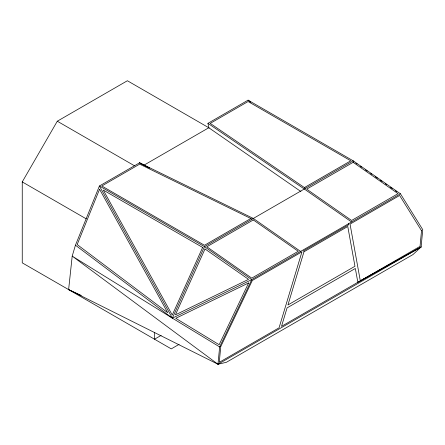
<?xml version="1.0" encoding="UTF-8"?>
<svg xmlns="http://www.w3.org/2000/svg" width="445" height="445" viewBox="0 0 445 445"><rect width="100%" height="100%" fill="white"/><g stroke="black" fill="none" stroke-linecap="round" stroke-linejoin="round"><path stroke-width="0.67" d="M219.641 346.928L172.36 318.153L72.201 256.125L217.994 364.255L219.641 346.928L251.753 279.621L400.439 193.781L422.75 229.665L421.103 246.992L412.971 254.568L226.377 362.297L217.994 364.255L68.619 289.617L72.201 256.125L75.45 245.206L99.413 185.993L139.569 162.809L253.322 218.445L300.603 251.419M179.079 344.369L171.269 348.88L22.25 262.845L22.25 181.91L57.294 121.212L127.387 80.745L209.128 127.938M300.909 191.545L208.805 127.748L207.943 123.332L248.099 100.153L353.158 160.806L400.439 193.781M143.501 165.445L208.805 127.748M250.824 218.506L204.472 245.267L101.81 185.993L139.663 164.138L251.948 219.057M304.413 187.573L350.777 160.806L248.099 101.527L210.229 123.387L305.259 188.152M303.19 251.03L348.785 224.703L348.602 223.707M161.14 335.391L154.526 339.212L154.526 332.354M217.994 364.255L421.103 246.992L360.311 280.862L281.501 326.369L287.07 307.896L355.344 268.474L357.847 282.291L421.103 246.992M68.619 289.617L81.24 295.43M57.294 121.212L134.518 165.796M22.25 181.91L86.302 218.89M207.943 123.332L304.308 189.008L351.589 221.983M355.944 163.254L357.074 164.044M360.472 166.413L361.601 167.203M365.562 169.968L367.259 171.147M370.657 173.517L371.786 174.307M375.185 176.676L377.449 178.25M380.275 180.225L381.971 181.41M385.37 183.779L386.499 184.569M390.46 187.328L392.162 188.513M395.555 190.883L396.684 191.673M75.45 245.206L172.36 318.153L251.753 279.621L204.472 246.647L99.413 185.993L172.36 318.153L204.472 246.647L353.158 160.806L353.836 162.019M248.099 100.153L250.819 102.305M220.764 346.594L219.274 362.33L279.06 327.809L301.955 251.831L252.304 280.495L220.764 346.594M421.521 230.699L420.036 246.38L360.311 280.862L350.043 224.108L399.627 195.477L421.521 230.699M303.963 251.792L287.937 304.964L354.96 266.266L347.768 226.499L303.963 251.792M99.563 189.242L77.174 244.55L167.698 312.685L99.563 189.242M202.631 247.431L172.26 315.054L103.273 190.065L202.631 247.431M205 248.972L175.413 314.843L248.56 279.349L205 248.972M248.616 282.942L219.146 344.714L175.753 318.303L248.616 282.942M253.316 219.947L206.825 246.786L251.759 278.125L298.25 251.286L253.316 219.947M353.152 162.325L306.688 189.147L351.6 220.464L398.058 193.642L353.152 162.325M149.37 167.999L139.569 162.809L149.37 167.999"/></g></svg>
